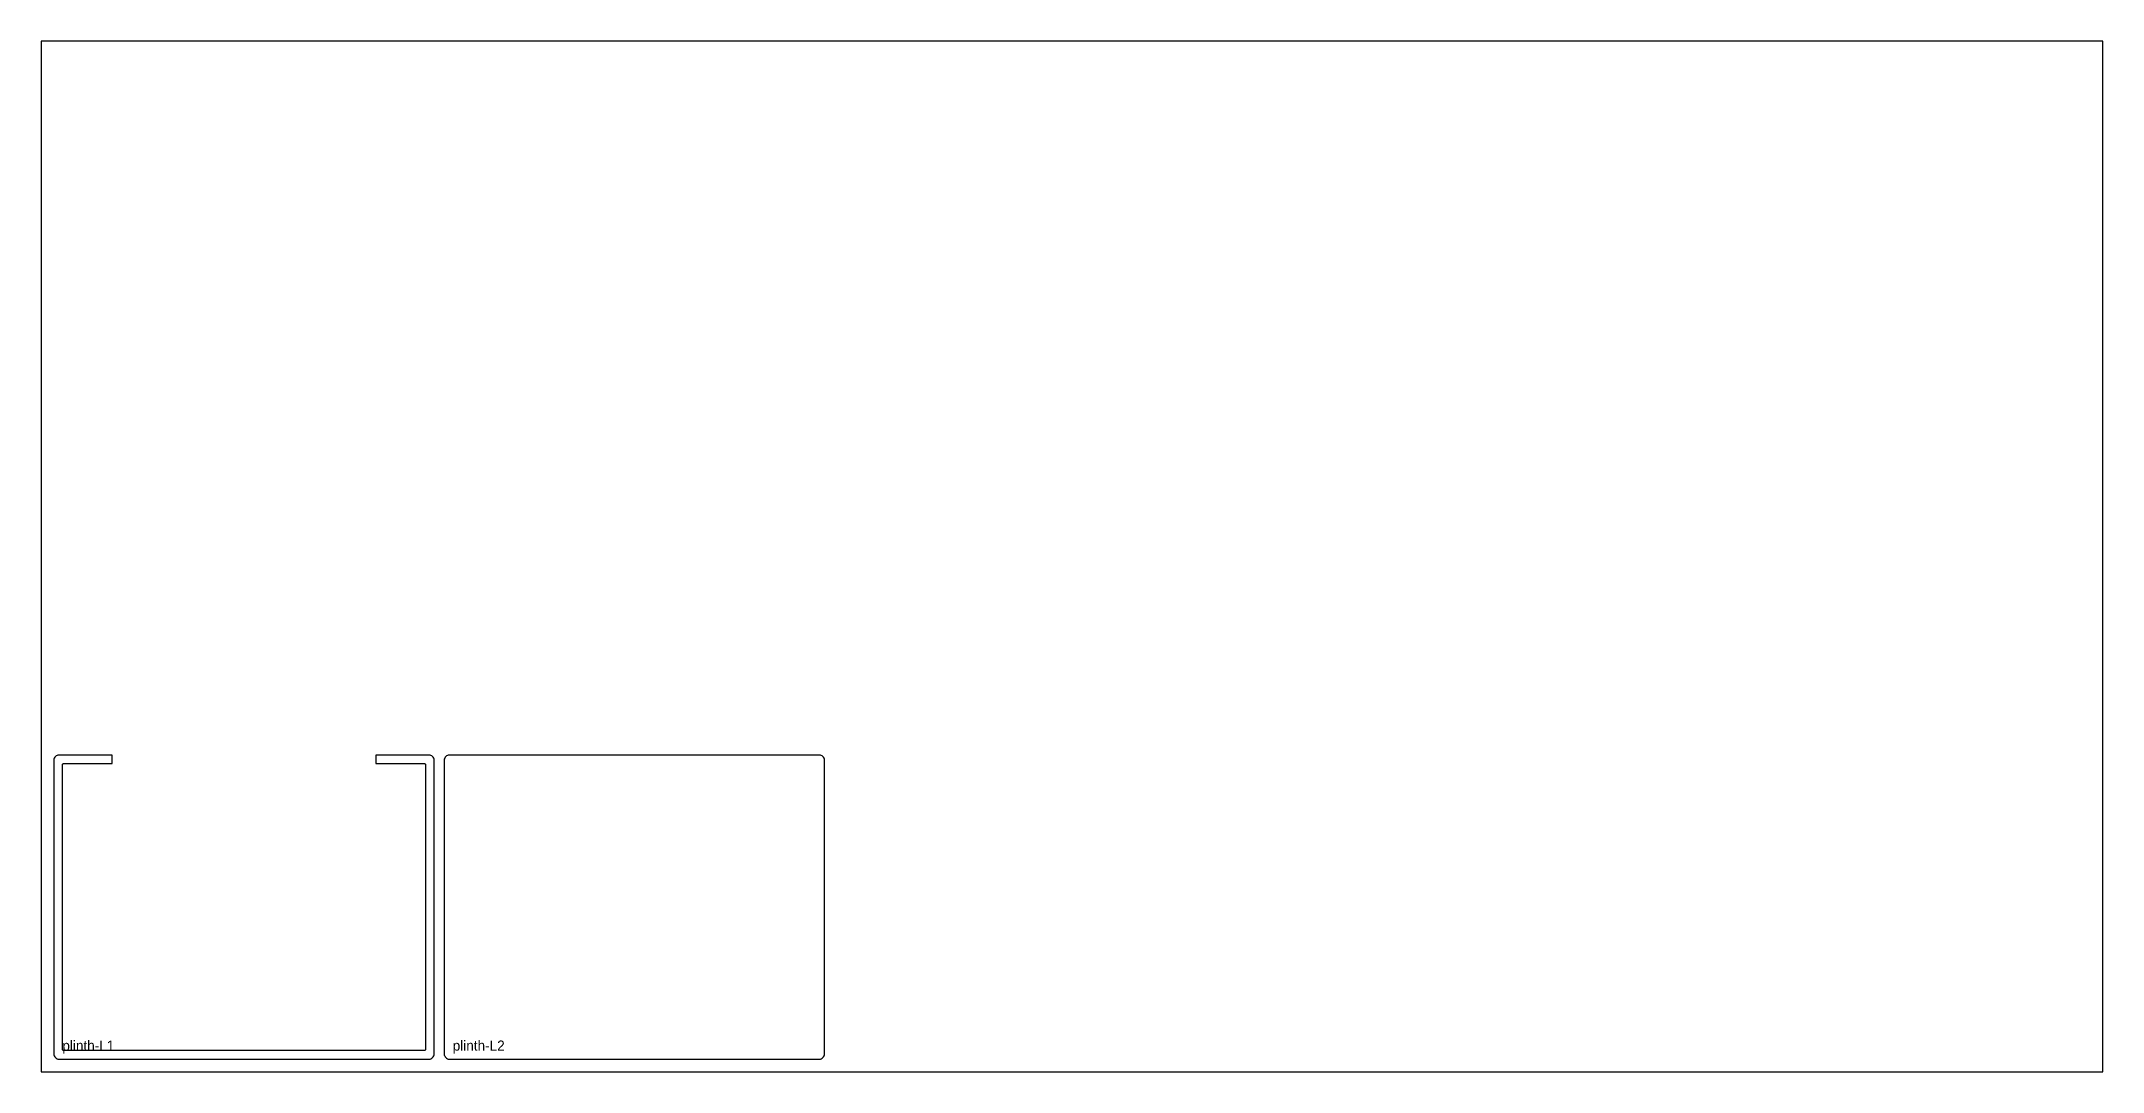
# Model space of a CAD drawing. Header units: millimetres. Extents: x 0 to 2440, y 0 to 1220.
import ezdxf

# ---------------------------------------------------------------- set-up
doc = ezdxf.new("R2010")
doc.units = ezdxf.units.MM
doc.layers.add('CUT_OUTSIDE', color=1, linetype='Continuous')

msp = doc.modelspace()

# ---------------------------------------------------------------- linework, layer by layer
at = {"layer": 'CUT_OUTSIDE'}
for points in [[(463.2, 16.8), (464, 17.7), (464.5, 18.7), (464.9, 19.8), (465, 21), (465, 369), (464.9, 370.2), (464.5, 371.3), (464, 372.3), (463.2, 373.2), (462.3, 374), (461.3, 374.5), (460.2, 374.9), (459, 375), (396.1, 375), (396.1, 365), (453, 365), (453.4, 365), (453.8, 364.8), (454.1, 364.7), (454.4, 364.4), (454.7, 364.1), (454.8, 363.8), (455, 363.4), (455, 363), (455, 27), (455, 26.6), (454.8, 26.2), (454.7, 25.9), (454.4, 25.6), (454.1, 25.3), (453.8, 25.2), (453.4, 25), (453, 25), (27, 25), (26.6, 25), (26.2, 25.2), (25.9, 25.3), (25.6, 25.6), (25.3, 25.9), (25.2, 26.2), (25, 26.6), (25, 27), (25, 363), (25, 363.4), (25.2, 363.8), (25.3, 364.1), (25.6, 364.4), (25.9, 364.7), (26.2, 364.8), (26.6, 365), (27, 365), (83.9, 365), (83.9, 375), (21, 375), (19.8, 374.9), (18.7, 374.5), (17.7, 374), (16.8, 373.2), (16, 372.3), (15.5, 371.3), (15.1, 370.2), (15, 369), (15, 21), (15.1, 19.8), (15.5, 18.7), (16, 17.7), (16.8, 16.8), (17.7, 16), (18.7, 15.5), (19.8, 15.1), (21, 15), (459, 15), (460.2, 15.1), (461.3, 15.5), (462.3, 16), (463.2, 16.8)], [(927, 369), (926.9, 370.2), (926.5, 371.3), (926, 372.3), (925.2, 373.2), (924.3, 374), (923.3, 374.5), (922.2, 374.9), (921, 375), (483, 375), (481.8, 374.9), (480.7, 374.5), (479.7, 374), (478.8, 373.2), (478, 372.3), (477.5, 371.3), (477.1, 370.2), (477, 369), (477, 21), (477.1, 19.8), (477.5, 18.7), (478, 17.7), (478.8, 16.8), (479.7, 16), (480.7, 15.5), (481.8, 15.1), (483, 15), (921, 15), (922.2, 15.1), (923.3, 15.5), (924.3, 16), (925.2, 16.8), (926, 17.7), (926.5, 18.7), (926.9, 19.8), (927, 21), (927, 369)]]:
    msp.add_lwpolyline(points, close=True, dxfattribs=at)
at = {"layer": 'SHEET_EDGE'}
msp.add_lwpolyline([(0, 0), (2440, 0), (2440, 1220), (0, 1220)], close=True, dxfattribs=at)

# ---------------------------------------------------------------- texts
at = {"layer": 'NOTES'}
for s, p in [('plinth-L1', (25, 25)), ('plinth-L2', (487, 25))]:
    msp.add_text(s, height=12, dxfattribs=at).set_placement(p)

doc.saveas('drawing.dxf')
